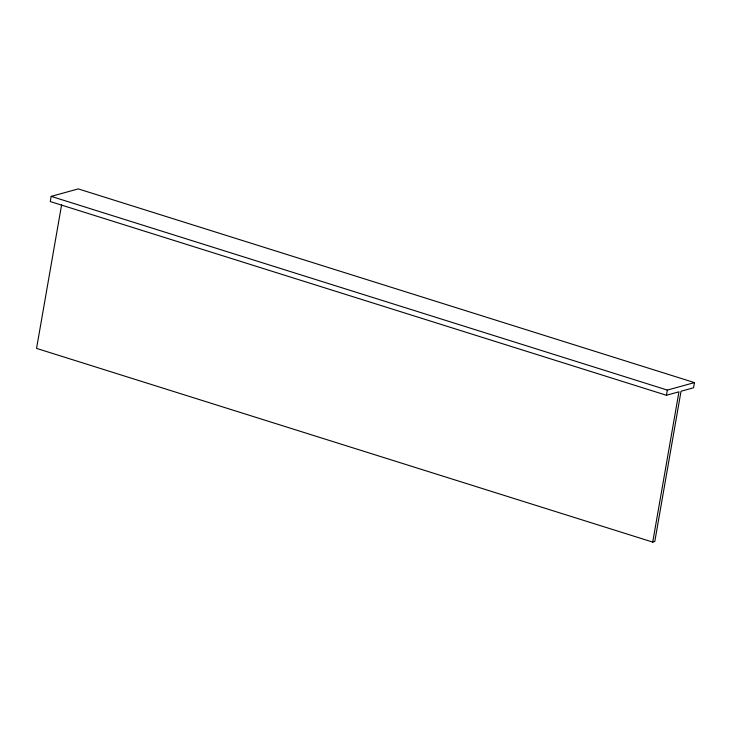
<?xml version="1.0" encoding="UTF-8"?>
<svg xmlns="http://www.w3.org/2000/svg" width="731" height="731" viewBox="0 0 731 731"><rect width="100%" height="100%" fill="white"/><g stroke="black" fill="none" stroke-linecap="round" stroke-linejoin="round"><path stroke-width="1.1" d="M652.719 542.1L654.793 541.525L681.027 391.24L693.545 387.786L694.45 382.605L78.281 188.9L51.17 196.374L50.265 201.555L666.434 395.261L678.953 391.807L652.719 542.1L36.55 348.395L61.605 204.835M666.434 395.261L667.339 390.08L694.45 382.605M51.17 196.374L667.339 390.08"/></g></svg>
